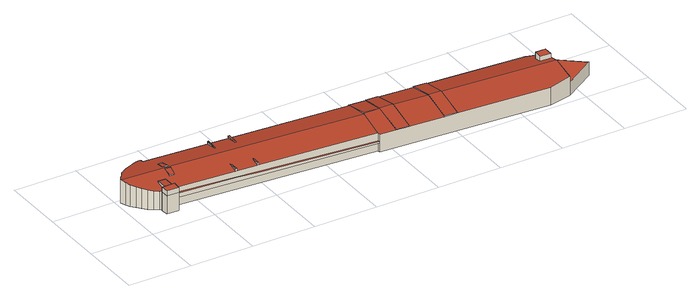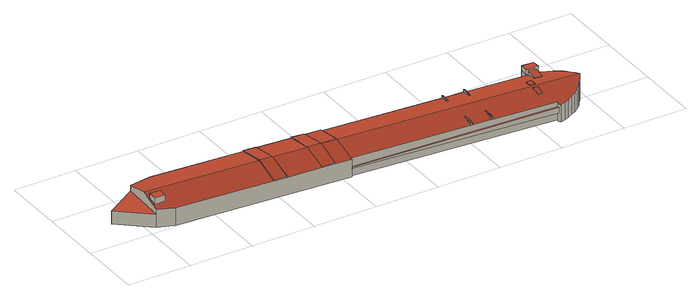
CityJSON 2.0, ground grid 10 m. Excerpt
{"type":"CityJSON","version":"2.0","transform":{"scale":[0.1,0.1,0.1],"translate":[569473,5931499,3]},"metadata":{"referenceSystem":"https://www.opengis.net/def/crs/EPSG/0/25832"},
"CityObjects":{
"building1":{"type":"Building","attributes":{"Grundfläche 2D":"591.144865","Grundhöhe NN":"3.097"},"children":["building1-1","building1-2","building1-3","building1-4","building1-5","building1-6","building1-7","building1-8","building1-9","building1-10","building1-11"],"geometry":[{"type":"Solid","lod":"3","boundaries":[[[[0,1,2,3]],[[4,5,2,1]],[[6,7,8,9]],[[10,11,8,7]],[[12,13,14,15,16]],[[16,15,17,18,19]],[[20,21,22,23]],[[24,25,21,20]],[[26,27,28,29,30]],[[31,32,29,33,34]],[[29,28,33]],[[35,36,37,38,27,39,40,41,42,43,44,45,46,47,48,49,50,51,52,53,54,55]],[[55,54,56,57,58,59,60,61,62,63,64,65,66,67,68,69,34,37,36,35]],[[70,71,63]],[[71,72,63]],[[72,73,64,63]],[[74,75,76]],[[5,24,20,23,3,2]],[[0,3,23,30]],[[1,0,30,29]],[[29,32,4,1]],[[32,24,5,4]],[[9,8,11,12,16,19]],[[6,9,19,22]],[[22,21,25,10,7,6]],[[11,10,25,12]],[[77,78,79,80,81,64,73,82]],[[40,39,27,83,84,85,86,87,88,43,42,41]],[[45,44,43,88,87,86,89,90]],[[46,45,90,91]],[[47,46,91,92]],[[48,47,92,93]],[[49,48,93,94]],[[50,49,94,95]],[[51,50,95,96]],[[52,51,96,97]],[[53,52,97,98]],[[54,53,98,99]],[[56,54,99,100]],[[57,56,100,101]],[[58,57,101,102]],[[59,58,102,103]],[[60,59,103,104]],[[61,60,104,105]],[[62,61,105,106]],[[63,62,106,107]],[[70,63,107,108]],[[71,70,108,109]],[[72,71,109,110]],[[82,73,72,110,78,77]],[[111,65,64,81,80,79,112,113]],[[114,34,69,68,67,66,65,111,113,112,115,116]],[[13,117,118,74,14]],[[119,117,13,12,25,24,32,31,120,121]],[[15,14,74,76,17]],[[17,76,122,123,18]],[[26,30,23,22,19,18,123,124,125,126]],[[34,33,28,27,38,37]],[[83,27,26,126,125,124,85,84]],[[120,31,34,114,116,115,119,121]],[[75,74,118,127]],[[76,75,127,122]],[[127,118,117,119,115,112,79,78,110,109,108,107,106,105,104,103,102,101,100,99,98,97,96,95,94,93,92,91,90,89,86,85,124,123,122]]]],"semantics":{"surfaces":[{"type":"RoofSurface"},{"type":"WallSurface"},{"type":"GroundSurface"}],"values":[[0,0,0,0,0,0,0,0,0,0,0,0,0,0,0,0,0,1,1,1,1,1,1,1,1,1,1,1,1,1,1,1,1,1,1,1,1,1,1,1,1,1,1,1,1,1,1,1,1,1,1,1,1,1,1,1,1,1,1,1,1,1,2]]}}]},
"building1-1":{"type":"BuildingInstallation","parents":["building1"],"geometry":[{"type":"MultiSurface","lod":"3","boundaries":[[[128,129,130,131]],[[132,133,131,130]],[[128,131,133,134]],[[129,128,134,135]],[[130,129,135,132]]],"semantics":{"surfaces":[{"type":"RoofSurface"},{"type":"WallSurface"}],"values":[0,1,1,1,1]}}]},
"building1-2":{"type":"BuildingInstallation","parents":["building1"],"geometry":[{"type":"MultiSurface","lod":"3","boundaries":[[[136,137,138,139,140]],[[70,71,136,140]],[[71,72,137,136]],[[72,73,138,137]],[[64,141,142,63,70,140,139,138,73]]],"semantics":{"surfaces":[{"type":"RoofSurface"},{"type":"WallSurface"}],"values":[0,1,1,1,1]}}]},
"building1-3":{"type":"BuildingInstallation","parents":["building1"],"geometry":[{"type":"MultiSurface","lod":"3","boundaries":[[[143,144,145,146]],[[68,69,146,145]],[[143,146,69]],[[68,145,144]]],"semantics":{"surfaces":[{"type":"RoofSurface"},{"type":"WallSurface"}],"values":[0,1,1,1]}}]},
"building1-4":{"type":"BuildingInstallation","parents":["building1"],"geometry":[{"type":"MultiSurface","lod":"3","boundaries":[[[147,148,149,150,151]],[[148,152,149]],[[153,151,150,149,154]],[[147,151,153,155]],[[148,147,155,152]]],"semantics":{"surfaces":[{"type":"RoofSurface"},{"type":"WallSurface"}],"values":[0,1,1,1,1]}}]},
"building1-5":{"type":"BuildingInstallation","parents":["building1"],"geometry":[{"type":"MultiSurface","lod":"3","boundaries":[[[156,157,158,159]],[[66,67,159,158]],[[67,156,159]],[[66,158,157]]],"semantics":{"surfaces":[{"type":"RoofSurface"},{"type":"WallSurface"}],"values":[0,1,1,1]}}]},
"building1-6":{"type":"BuildingInstallation","parents":["building1"],"geometry":[{"type":"MultiSurface","lod":"3","boundaries":[[[160,161,142,141,162,163]],[[141,64,65,164,163,162]],[[160,163,164,165]],[[63,142,161,160,165,166]]],"semantics":{"surfaces":[{"type":"RoofSurface"},{"type":"WallSurface"}],"values":[0,1,1,1]}}]},
"building1-7":{"type":"BuildingInstallation","parents":["building1"],"geometry":[{"type":"MultiSurface","lod":"3","boundaries":[[[167,168,169,170,171]],[[42,172,173,167,171,170]],[[169,168,174,41]],[[170,169,41,42]]],"semantics":{"surfaces":[{"type":"RoofSurface"},{"type":"WallSurface"}],"values":[0,1,1,1]}}]},
"building1-8":{"type":"BuildingInstallation","parents":["building1"],"geometry":[{"type":"MultiSurface","lod":"3","boundaries":[[[175,176,177,178]],[[179,180,178,177]],[[175,178,180,181]],[[181,182,176,175]],[[177,176,182,179]]],"semantics":{"surfaces":[{"type":"RoofSurface"},{"type":"WallSurface"}],"values":[0,1,1,1,1]}}]},
"building1-9":{"type":"BuildingInstallation","parents":["building1"],"geometry":[{"type":"MultiSurface","lod":"3","boundaries":[[[183,184,185,186]],[[184,40,185]],[[186,39,183]],[[184,183,39,40]]],"semantics":{"surfaces":[{"type":"RoofSurface"},{"type":"WallSurface"}],"values":[0,1,1,1]}}]},
"building1-10":{"type":"BuildingInstallation","parents":["building1"],"geometry":[{"type":"MultiSurface","lod":"3","boundaries":[[[187,188,189,120,114,190,191,192,193,194]],[[82,194,111]],[[187,194,82]],[[82,111,81]],[[193,192,191,190,114,116,113,194]],[[113,111,194]],[[120,121,116,114]],[[111,113,80,81]],[[81,80,77,82]],[[82,77,195,187]],[[120,189,188,187,195,121]],[[77,80,113,116,121,195]]],"semantics":{"surfaces":[{"type":"RoofSurface"},{"type":"WallSurface"},{"type":"OuterCeilingSurface"}],"values":[0,0,0,0,1,1,1,1,1,1,1,2]}}]},
"building1-11":{"type":"BuildingInstallation","parents":["building1"],"geometry":[{"type":"MultiSurface","lod":"3","boundaries":[[[196,83,126,197,198,88,199]],[[196,199,88,87,84,83]],[[88,198,200,87]],[[83,84,125,126]],[[198,197,126,125,200]],[[84,87,200,125]]],"semantics":{"surfaces":[{"type":"RoofSurface"},{"type":"WallSurface"},{"type":"OuterCeilingSurface"}],"values":[0,1,1,1,1,2]}}]}
},
"vertices":[
[412,111,30],[409,69,40],[430,68,40],[432,110,30],[407,22,30],[427,20,30],[487,107,30],[485,64,40],[505,63,40],[508,106,30],[482,17,30],[502,16,30],[502,16,29],[648,7,29],[683,15,31],[684,51,39],[505,63,39],[686,87,30],[661,96,29],[508,106,29],[430,68,39],[485,64,39],[487,107,29],[432,110,29],[427,20,29],[482,17,29],[386,113,29],[386,110,30],[384,71,39],[409,69,39],[412,111,29],[381,23,29],[407,22,29],[384,69,39],[381,27,30],[74,90,38],[82,90,38],[384,69,38],[384,71,38],[200,123,30],[198,123,30],[167,125,30],[166,125,30],[66,132,30],[66,136,29],[65,139,28],[57,137,29],[49,134,29],[42,130,30],[34,126,31],[28,121,32],[21,115,34],[16,108,35],[11,102,37],[7,95,38],[10,94,38],[10,87,37],[13,80,35],[18,73,34],[23,67,33],[29,61,32],[36,56,31],[43,52,30],[50,48,30],[62,48,30],[62,49,30],[160,42,30],[162,42,30],[194,40,30],[196,40,30],[45,48,30],[45,36,30],[64,35,30],[65,48,30],[683,15,22],[734,47,22],[686,87,22],[65,48,16],[65,48,1],[62,48,1],[62,48,16],[62,48,23],[65,48,23],[386,110,16],[386,110,14],[386,110,1],[66,132,1],[66,132,14],[66,132,23],[66,136,1],[65,139,1],[57,137,1],[49,134,1],[42,130,1],[34,126,1],[28,121,1],[21,115,1],[16,108,1],[11,102,1],[7,95,1],[10,87,1],[13,80,1],[18,73,1],[23,67,1],[29,61,1],[36,56,1],[43,52,1],[50,48,1],[45,48,1],[45,36,1],[64,35,1],[62,49,23],[62,49,1],[62,49,16],[381,27,18],[381,27,1],[381,27,16],[648,7,1],[683,15,1],[381,23,1],[381,23,18],[381,23,16],[686,87,1],[661,96,1],[386,113,1],[386,113,14],[386,113,16],[734,47,1],
[683,64,43],[683,79,43],[667,79,43],[666,65,43],[667,79,33],[666,65,36],[683,64,36],[683,79,33],
[45,36,38],[64,35,38],[65,48,38],[62,48,38],[45,48,38],[62,48,36],[50,48,36],
[197,58,33],[195,58,33],[194,40,34],[196,40,34],
[82,108,35],[75,108,35],[74,94,38],[80,94,38],[82,93,38],[75,108,34],[82,93,37],[80,94,37],[82,108,34],
[163,60,33],[161,60,33],[160,42,34],[162,42,34],
[51,69,35],[50,52,36],[62,49,36],[63,68,35],[63,68,34],[51,69,34],[50,52,30],
[165,105,34],[166,105,34],[167,125,34],[166,125,34],[166,124,34],[166,124,30],[165,113,32],[167,114,32],
[80,72,36],[82,86,39],[74,87,39],[72,73,36],[74,87,38],[72,73,35],[80,72,35],[82,86,38],
[200,123,34],[198,123,34],[197,103,34],[199,103,34],
[65,44,23],[160,38,22],[194,36,21],[196,40,21],[194,40,21],[162,42,21],[160,42,21],[65,49,23],[65,44,16],
[200,123,20],[199,127,20],[66,136,23],[198,123,20],[66,136,14]
]}
